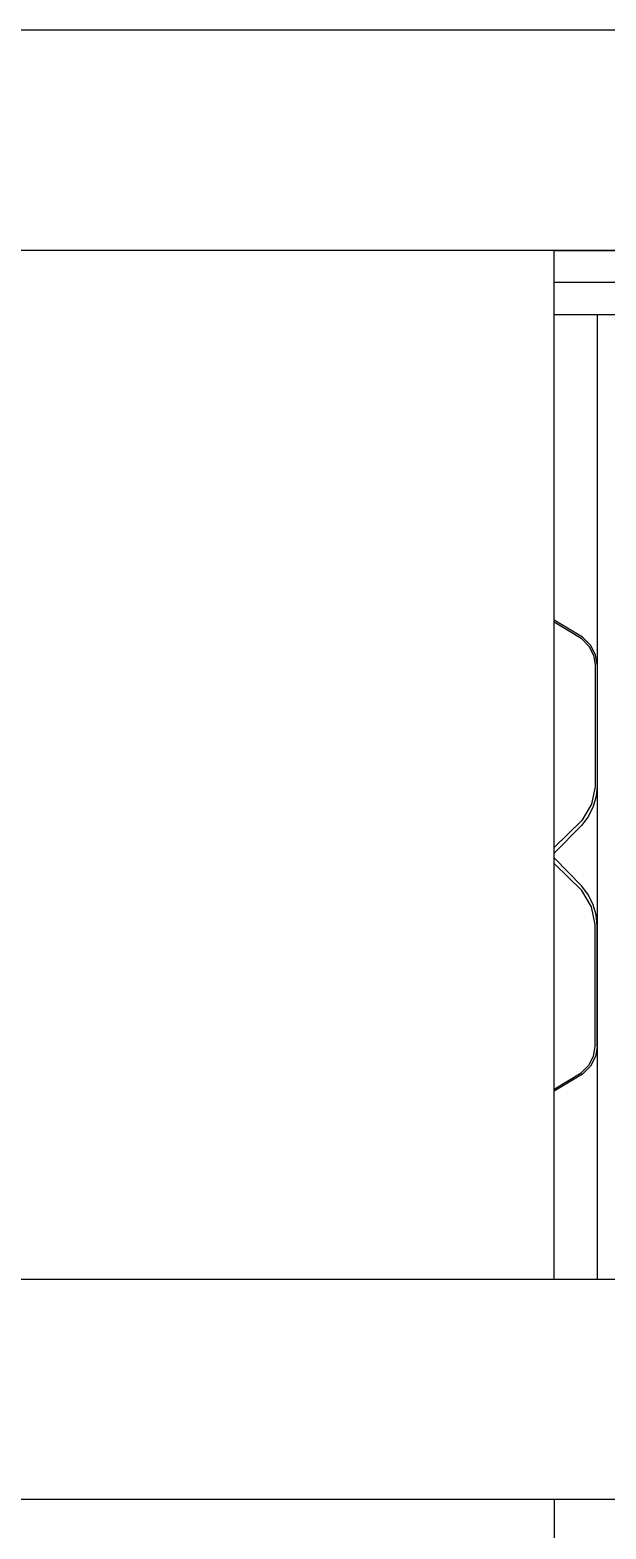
# Model space of a CAD drawing. Header units: millimetres. Extents: x 173236 to 801264, y -94969 to 615039.
# Drawn here: x 395967 to 396359, y -1894 to -874 of the extents above; entities that cross this region are included whole.
import ezdxf

# ---------------------------------------------------------------- set-up
doc = ezdxf.new("R2010")
doc.units = ezdxf.units.MM
doc.header["$MEASUREMENT"] = 0
for name, color, linetype in [('VOX-A-ELEV-1-NEAR', 130, 'Continuous'), ('VOX-A-ELEV-3', 135, 'Continuous'), ('VOX-A-WALL-PATT', 233, 'Continuous')]:
    doc.layers.add(name, color=color, linetype=linetype)

# ---------------------------------------------------------------- blocks, each defined once
blk = doc.blocks.new('west stsircase')
at = {"layer": 'VOX-A-WALL-PATT'}
for p, q in [((1460010.8, -673.8), (1460825, -673.8)), ((1460754.5, -695.7), (1460010.8, -695.7)), ((1460040.2, -717.6), (1460010.8, -717.6)), ((1460040.2, -1373.8), (1460040.2, -717.6)), ((1460052.2, -717.6), (1460040.2, -717.6)), ((1460030, -936.9), (1460010.8, -925.4)), ((1460010.8, -926.6), (1460029.3, -937.7)), ((1460029.3, -937.7), (1460034.4, -943)), ((1460035.5, -942.4), (1460030, -936.9)), ((1460034.4, -943), (1460037.7, -949.2)), ((1460038.9, -948.9), (1460035.5, -942.4)), ((1460037.7, -949.2), (1460038.8, -955.8)), ((1460038.8, -955.8), (1460038.8, -1038.6)), ((1460040, -955.8), (1460038.9, -948.9)), ((1460040, -955.8), (1460040, -1038.1)), ((1460038.8, -1038.6), (1460036.2, -1050.7)), ((1460040, -1038.1), (1460039.4, -1045.2)), ((1460039.4, -1045.2), (1460037.4, -1052.1)), ((1460036.2, -1050.7), (1460029.7, -1061.8)), ((1460034.2, -1058.7), (1460029.7, -1064.8)), ((1460037.4, -1052.1), (1460034.2, -1058.7)), ((1460029.7, -1061.8), (1460010.8, -1080.2)), ((1460029.7, -1064.8), (1460010.8, -1084)), ((1460029.7, -1106.4), (1460010.8, -1087.2)), ((1460029.7, -1109.4), (1460010.8, -1091)), ((1460034.2, -1112.5), (1460029.7, -1106.4)), ((1460036.2, -1120.5), (1460029.7, -1109.4)), ((1460037.4, -1119.1), (1460034.2, -1112.5)), ((1460038.8, -1132.6), (1460036.2, -1120.5)), ((1460039.4, -1126), (1460037.4, -1119.1)), ((1460040, -1133.1), (1460039.4, -1126)), ((1460038.8, -1215.4), (1460038.8, -1132.6)), ((1460040, -1215.4), (1460040, -1133.1)), ((1460034.4, -1228.2), (1460037.7, -1222)), ((1460038.9, -1222.3), (1460035.5, -1228.8)), ((1460037.7, -1222), (1460038.8, -1215.4)), ((1460040, -1215.4), (1460038.9, -1222.3)), ((1460010.8, -1244.5), (1460029.3, -1233.5)), ((1460029.3, -1233.5), (1460034.4, -1228.2)), ((1460035.5, -1228.8), (1460030, -1234.3)), ((1460030, -1234.3), (1460010.8, -1245.8))]:
    blk.add_line(p, q, dxfattribs=at)

msp = doc.modelspace()

# ---------------------------------------------------------------- linework, layer by layer
at = {"layer": 'VOX-A-ELEV-3'}
for p, q in [((396323.3, -1723.8), (396323.3, -1023.8)), ((396323.3, -1873.8), (396323.3, -2873.8))]:
    msp.add_line(p, q, dxfattribs=at)
msp.add_lwpolyline([(388618.7, -873.8), (396923.3, -873.8), (396923.3, -1023.8), (388618.7, -1023.8)], close=True, dxfattribs=at)
msp.add_lwpolyline([(390297.6, -1723.8), (396423.3, -1723.8), (396423.3, -1873.8), (389118.7, -1873.8), (389118.7, -1723.8), (390297.6, -1723.8)], dxfattribs=at)

# ---------------------------------------------------------------- block references
at = {"layer": 'VOX-A-ELEV-1-NEAR'}
msp.add_blockref('west stsircase', (-1063687.5, -350), dxfattribs=at)

doc.saveas('drawing.dxf')
